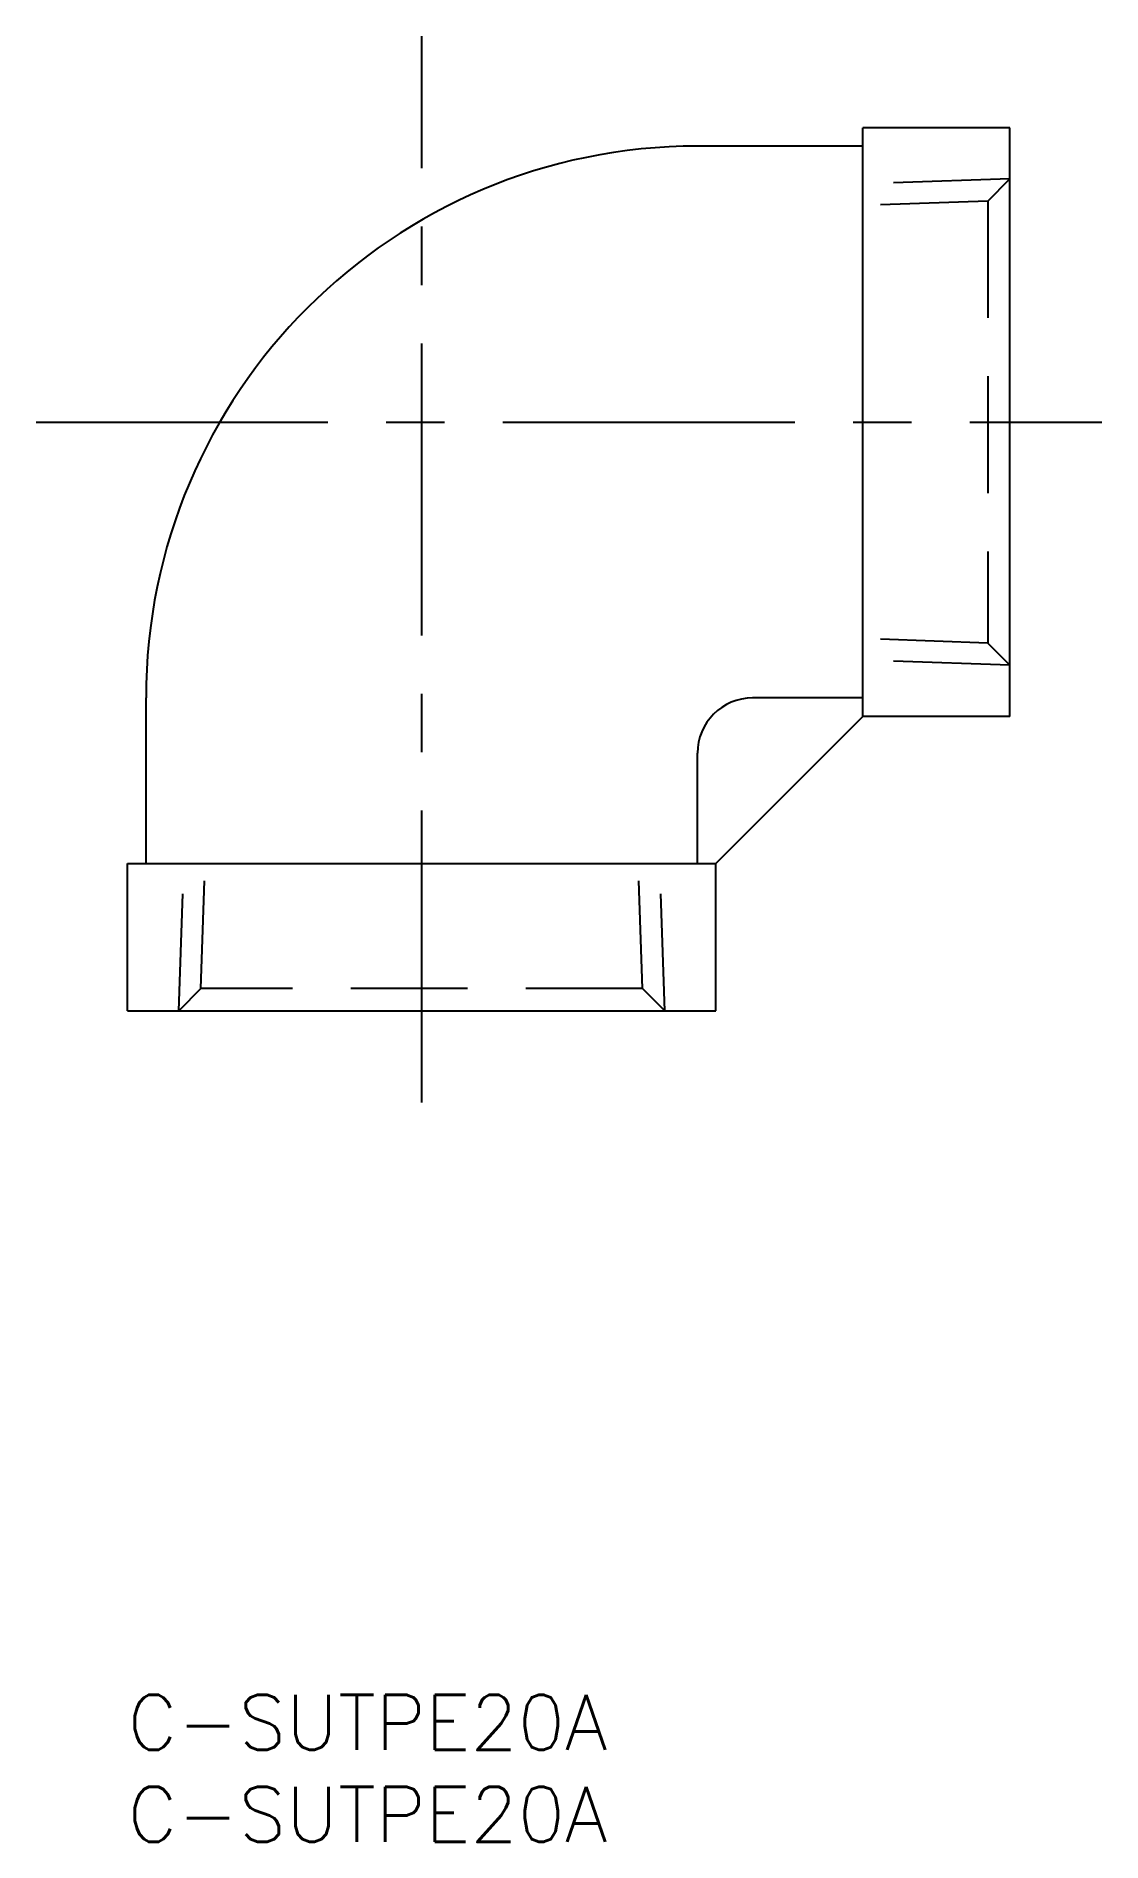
# Model space of a CAD drawing. Extents: x -5 to 53, y -8 to 90.2.
import ezdxf

# ---------------------------------------------------------------- set-up
doc = ezdxf.new("R2010")
doc.units = 0
doc.header["$LTSCALE"] = 0.5
doc.linetypes.add('CENTER', pattern=[50.8, 31.75, -6.35, 6.35, -6.35])
doc.linetypes.add('DASHED', pattern=[19.05, 12.7, -6.35])
doc.layers.get('0').update_dxf_attribs({"linetype": 'CONTINUOUS'})
doc.layers.add('CENTER', color=1, linetype='CENTER')
doc.styles.get("Standard").update_dxf_attribs({"font": 'txt.shx', "height": 3, "bigfont": 'bigfont.shx'})

# ---------------------------------------------------------------- blocks, each defined once
blk = doc.blocks.new('*U12')
at = {"color": 7, "linetype": 'CONTINUOUS'}
blk.add_text('C-SUTPE20A', height=3, dxfattribs=at).set_placement((0, -3))
blk = doc.blocks.new('*U13')
at = {"color": 7, "linetype": 'CONTINUOUS'}
blk.add_text('C-SUTPE20A', height=3, dxfattribs=at).set_placement((0, -8))

msp = doc.modelspace()

# ---------------------------------------------------------------- linework, layer by layer
at = {"color": 7, "linetype": 'CONTINUOUS'}
for p, q in [((48, 85.188), (40, 85.188)), ((40, 53.188), (40, 85.188)), ((48, 53.188), (48, 85.188)), ((40, 84.188), (31, 84.188)), ((1, 45.188), (1, 54.188)), ((40, 54.188), (34, 54.188)), ((32, 45.188), (40, 53.188)), ((48, 53.188), (40, 53.188)), ((31, 45.188), (31, 51.188)), ((0, 37.188), (0, 45.188)), ((0, 45.188), (32, 45.188)), ((32, 37.188), (32, 45.188)), ((0, 37.188), (32, 37.188))]:
    msp.add_line(p, q, dxfattribs=at)
at = {"color": 3, "linetype": 'DASHED'}
for p, q in [((48, 82.409), (40.95, 82.163)), ((46.796, 81.205), (48, 82.409)), ((46.796, 81.205), (40.95, 81.001)), ((46.796, 81.205), (46.796, 57.172)), ((46.796, 57.172), (40.95, 57.376)), ((46.796, 57.172), (48, 55.968)), ((48, 55.968), (40.95, 56.214)), ((2.78, 37.188), (3.026, 44.238)), ((3.984, 38.392), (4.188, 44.238)), ((28.016, 38.392), (27.812, 44.238)), ((29.221, 37.188), (28.974, 44.238)), ((3.984, 38.392), (2.78, 37.188)), ((28.016, 38.392), (3.984, 38.392)), ((28.016, 38.392), (29.221, 37.188))]:
    msp.add_line(p, q, dxfattribs=at)
at = {"color": 7, "linetype": 'CONTINUOUS'}
for centre, radius in [((31, 54.188), 30), ((34, 51.188), 3)]:
    msp.add_arc(centre, radius, 90, 180, dxfattribs=at)
at = {"layer": 'CENTER', "color": 1, "linetype": 'CENTER'}
for p, q in [((16, 32.188), (16, 90.169)), ((-4.981, 69.188), (53, 69.188))]:
    msp.add_line(p, q, dxfattribs=at)

# ---------------------------------------------------------------- block references
at = {"color": 7, "linetype": 'CONTINUOUS'}
for name in ['*U12', '*U13']:
    msp.add_blockref(name, (0, 0), dxfattribs=at)

doc.saveas('drawing.dxf')
